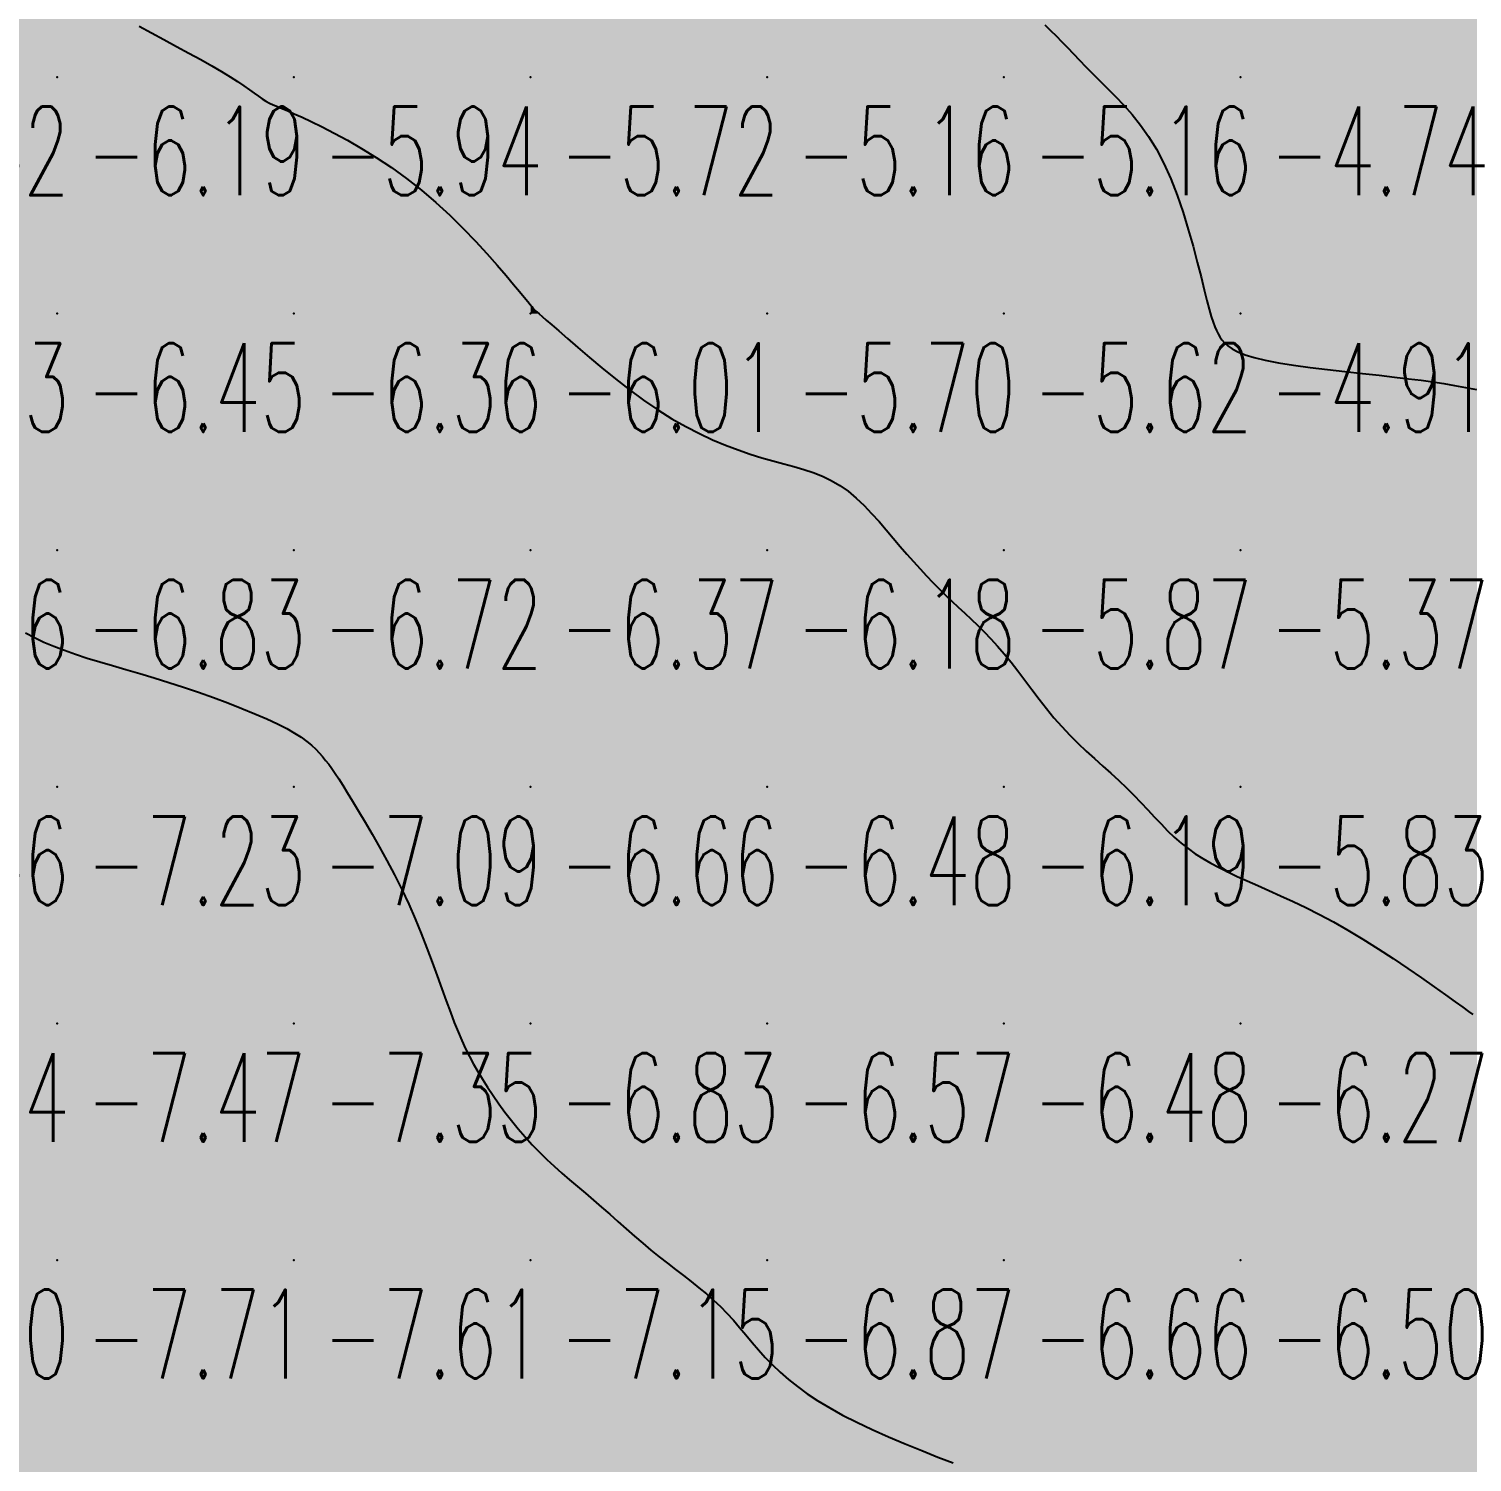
# Model space of a CAD drawing. Header units: millimetres. Extents: x 88261 to 90953, y 390274 to 392322.
# Drawn here: x 90259 to 90320, y 390488.7 to 390549.3 of the extents above; entities that cross this region are included whole.
import ezdxf
from ezdxf.enums import TextEntityAlignment as Align

# ---------------------------------------------------------------- set-up
doc = ezdxf.new("R2010")
doc.units = ezdxf.units.MM
doc.header["$LTSCALE"] = 25
for name, color, linetype in [('CN_03_00', 7, 'Continuous'), ('CN_04_00', 242, 'Continuous'), ('COTEAlt', 7, 'Continuous'), ('TN_COLORIAGE', 7, 'Continuous')]:
    doc.layers.add(name, color=color, linetype=linetype)
doc.styles.add('Simplex 1.0', font='Simplex.shx', dxfattribs={"width": 0.99, "height": 2.5})
doc.styles.get("Standard").update_dxf_attribs({"font": 'times.ttf'})

# ---------------------------------------------------------------- blocks, each defined once
blk = doc.blocks.new('COTE')
at = {"color": 0}
blk.add_point((0, 0), dxfattribs=at)
at = {"layer": 'COTEAlt'}
blk.add_attdef('ALT', text='', height=3.75, dxfattribs=at).set_placement((1.25, -1.25), align=Align.TOP_LEFT)

msp = doc.modelspace()

# ---------------------------------------------------------------- linework, layer by layer
at = {"layer": 'CN_03_00', "flags": 128}
for points, elevation in [([(90263.712, 390549.389), (90264.229, 390549.107), (90264.759, 390548.82), (90265.291, 390548.534), (90265.813, 390548.251), (90266.313, 390547.977), (90266.779, 390547.716), (90267.197, 390547.472), (90267.561, 390547.249), (90267.873, 390547.048), (90268.14, 390546.866), (90268.371, 390546.703), (90268.571, 390546.558), (90268.749, 390546.43), (90268.911, 390546.318), (90269.065, 390546.222), (90269.217, 390546.139), (90269.377, 390546.063), (90269.553, 390545.987), (90269.754, 390545.904), (90269.989, 390545.807), (90270.267, 390545.688), (90270.596, 390545.541), (90270.985, 390545.358), (90271.44, 390545.135), (90271.953, 390544.869), (90272.514, 390544.563), (90273.11, 390544.218), (90273.732, 390543.834), (90274.368, 390543.413), (90275.008, 390542.956), (90275.641, 390542.463), (90276.255, 390541.938), (90276.846, 390541.393), (90277.406, 390540.842), (90277.929, 390540.298), (90278.41, 390539.775), (90278.843, 390539.288), (90279.22, 390538.849), (90279.537, 390538.472), (90279.79, 390538.169), (90279.985, 390537.933), (90280.13, 390537.754), (90280.234, 390537.624), (90280.305, 390537.534), (90280.353, 390537.473), (90280.385, 390537.433), (90280.41, 390537.405), (90280.436, 390537.378), (90280.474, 390537.345), (90280.531, 390537.296), (90280.618, 390537.223), (90280.744, 390537.116), (90280.917, 390536.968), (90281.147, 390536.768), (90281.444, 390536.509), (90281.814, 390536.185), (90282.248, 390535.807), (90282.737, 390535.388), (90283.27, 390534.943), (90283.836, 390534.484), (90284.425, 390534.027), (90285.027, 390533.585), (90285.63, 390533.172), (90286.226, 390532.798), (90286.812, 390532.465), (90287.386, 390532.169), (90287.947, 390531.907), (90288.492, 390531.677), (90289.022, 390531.475), (90289.533, 390531.299), (90290.026, 390531.145), (90290.497, 390531.011), (90290.949, 390530.889), (90291.383, 390530.771), (90291.8, 390530.65), (90292.2, 390530.518), (90292.587, 390530.367), (90292.96, 390530.19), (90293.321, 390529.979), (90293.671, 390529.728), (90294.012, 390529.443), (90294.343, 390529.13), (90294.664, 390528.797), (90294.978, 390528.45), (90295.283, 390528.097), (90295.581, 390527.746), (90295.872, 390527.402), (90296.157, 390527.072), (90296.436, 390526.756), (90296.711, 390526.453), (90296.983, 390526.162), (90297.253, 390525.88), (90297.521, 390525.607), (90297.789, 390525.342), (90298.058, 390525.083), (90298.328, 390524.829), (90298.6, 390524.576), (90298.873, 390524.32), (90299.149, 390524.057), (90299.427, 390523.784), (90299.706, 390523.496), (90299.987, 390523.19), (90300.271, 390522.862), (90300.557, 390522.509), (90300.845, 390522.136), (90301.138, 390521.749), (90301.436, 390521.351), (90301.741, 390520.951), (90302.052, 390520.552), (90302.372, 390520.162), (90302.701, 390519.784), (90303.039, 390519.425), (90303.385, 390519.081), (90303.735, 390518.751), (90304.085, 390518.431), (90304.434, 390518.118), (90304.777, 390517.81), (90305.112, 390517.505), (90305.435, 390517.198), (90305.745, 390516.888), (90306.043, 390516.577), (90306.332, 390516.268), (90306.615, 390515.964), (90306.895, 390515.669), (90307.174, 390515.385), (90307.456, 390515.115), (90307.744, 390514.862), (90308.039, 390514.628), (90308.345, 390514.411), (90308.665, 390514.208), (90308.999, 390514.014), (90309.351, 390513.826), (90309.723, 390513.642), (90310.118, 390513.456), (90310.537, 390513.267), (90310.982, 390513.069), (90311.454, 390512.861), (90311.951, 390512.638), (90312.473, 390512.397), (90313.02, 390512.134), (90313.589, 390511.846), (90314.182, 390511.53), (90314.796, 390511.181), (90315.429, 390510.8), (90316.07, 390510.396), (90316.706, 390509.98), (90317.322, 390509.565), (90317.905, 390509.163), (90318.442, 390508.786), (90318.92, 390508.446), (90319.324, 390508.156), (90319.646, 390507.923), (90319.892, 390507.745), (90320.072, 390507.612)], -6), ([(90258.912, 390523.743), (90259.289, 390523.544), (90259.685, 390523.357), (90260.105, 390523.179), (90260.549, 390523.009), (90261.021, 390522.845), (90261.519, 390522.684), (90262.042, 390522.525), (90262.588, 390522.364), (90263.154, 390522.199), (90263.739, 390522.028), (90264.342, 390521.847), (90264.96, 390521.655), (90265.59, 390521.45), (90266.224, 390521.234), (90266.852, 390521.011), (90267.464, 390520.783), (90268.05, 390520.555), (90268.601, 390520.329), (90269.107, 390520.109), (90269.558, 390519.898), (90269.946, 390519.699), (90270.278, 390519.511), (90270.559, 390519.332), (90270.796, 390519.161), (90270.998, 390518.995), (90271.172, 390518.834), (90271.324, 390518.676), (90271.461, 390518.518), (90271.592, 390518.358), (90271.72, 390518.191), (90271.852, 390518.009), (90271.991, 390517.806), (90272.144, 390517.573), (90272.314, 390517.305), (90272.507, 390516.993), (90272.728, 390516.632), (90272.98, 390516.216), (90273.257, 390515.75), (90273.554, 390515.24), (90273.864, 390514.695), (90274.181, 390514.119), (90274.496, 390513.521), (90274.805, 390512.907), (90275.1, 390512.285), (90275.377, 390511.66), (90275.634, 390511.038), (90275.874, 390510.426), (90276.098, 390509.83), (90276.307, 390509.255), (90276.503, 390508.706), (90276.688, 390508.191), (90276.862, 390507.714), (90277.028, 390507.28), (90277.188, 390506.883), (90277.346, 390506.515), (90277.505, 390506.171), (90277.669, 390505.843), (90277.84, 390505.522), (90278.023, 390505.203), (90278.22, 390504.878), (90278.435, 390504.541), (90278.666, 390504.194), (90278.912, 390503.842), (90279.171, 390503.487), (90279.443, 390503.133), (90279.726, 390502.783), (90280.017, 390502.442), (90280.317, 390502.113), (90280.623, 390501.798), (90280.935, 390501.496), (90281.253, 390501.203), (90281.576, 390500.917), (90281.903, 390500.634), (90282.235, 390500.352), (90282.571, 390500.067), (90282.911, 390499.776), (90283.253, 390499.478), (90283.598, 390499.174), (90283.945, 390498.867), (90284.293, 390498.559), (90284.642, 390498.253), (90284.991, 390497.952), (90285.34, 390497.657), (90285.687, 390497.373), (90286.033, 390497.101), (90286.375, 390496.837), (90286.713, 390496.58), (90287.044, 390496.326), (90287.367, 390496.072), (90287.681, 390495.814), (90287.984, 390495.549), (90288.275, 390495.275), (90288.552, 390494.989), (90288.821, 390494.692), (90289.084, 390494.386), (90289.346, 390494.074), (90289.612, 390493.758), (90289.886, 390493.441), (90290.172, 390493.124), (90290.475, 390492.81), (90290.8, 390492.5), (90291.15, 390492.195), (90291.53, 390491.892), (90291.945, 390491.591), (90292.398, 390491.291), (90292.895, 390490.99), (90293.44, 390490.689), (90294.038, 390490.384), (90294.688, 390490.077), (90295.375, 390489.771), (90296.08, 390489.472), (90296.783, 390489.184), (90297.464, 390488.914), (90298.105, 390488.665)], -7)]:
    msp.add_lwpolyline(points, dxfattribs=dict(at, elevation=elevation))
at = {"layer": 'CN_04_00', "elevation": -5, "flags": 128}
msp.add_lwpolyline([(90301.988, 390549.443), (90302.23, 390549.21), (90302.468, 390548.973), (90302.706, 390548.73), (90302.947, 390548.48), (90303.194, 390548.222), (90303.45, 390547.954), (90303.719, 390547.675), (90304.003, 390547.384), (90304.306, 390547.08), (90304.629, 390546.759), (90304.968, 390546.418), (90305.318, 390546.05), (90305.672, 390545.648), (90306.025, 390545.208), (90306.371, 390544.722), (90306.704, 390544.185), (90307.02, 390543.59), (90307.312, 390542.937), (90307.581, 390542.24), (90307.826, 390541.519), (90308.049, 390540.794), (90308.249, 390540.085), (90308.428, 390539.411), (90308.585, 390538.792), (90308.72, 390538.249), (90308.836, 390537.794), (90308.934, 390537.422), (90309.019, 390537.121), (90309.095, 390536.878), (90309.166, 390536.682), (90309.235, 390536.521), (90309.306, 390536.382), (90309.384, 390536.254), (90309.472, 390536.126), (90309.581, 390535.998), (90309.723, 390535.871), (90309.908, 390535.745), (90310.147, 390535.621), (90310.451, 390535.5), (90310.832, 390535.383), (90311.3, 390535.271), (90311.861, 390535.165), (90312.5, 390535.064), (90313.195, 390534.968), (90313.925, 390534.877), (90314.668, 390534.791), (90315.404, 390534.709), (90316.111, 390534.632), (90316.768, 390534.558), (90317.36, 390534.488), (90317.895, 390534.42), (90318.388, 390534.351), (90318.853, 390534.28), (90319.305, 390534.205), (90319.758, 390534.123), (90320.227, 390534.034)], dxfattribs=at)
at = {"layer": 'TN_COLORIAGE', "color": 141}
for points in [[(90267.822, 390547.239, -5.462), (90262.815, 390549.805, -5.462), (90270.249, 390547.239, -5.462), (90270.249, 390557.239, -5.462)], [(90270.249, 390547.239, -5.086), (90280.249, 390547.239, -5.086), (90280.249, 390557.239, -5.086)], [(90270.249, 390557.239, -5.086), (90270.249, 390547.239, -5.086), (90280.249, 390557.239, -5.086)], [(90280.249, 390547.239, -5), (90288.082, 390555.073, -5), (90280.249, 390557.239, -5), (90283.282, 390557.239, -5)], [(90280.249, 390547.239, -5), (90288.082, 390555.073, -5), (90290.249, 390547.239, -5), (90290.249, 390551.681, -5)], [(90293.955, 390550.945, -5.159), (90290.249, 390551.681, -5.159), (90290.249, 390547.239, -5.159)], [(90300.249, 390547.239, -5), (90300.249, 390551.001, -5), (90290.249, 390547.239, -5), (90293.955, 390550.945, -5)], [(90302.264, 390549.255, -5.162), (90300.249, 390551.001, -5.162), (90300.249, 390547.239, -5.162)], [(90302.264, 390549.255, -5.162), (90304.074, 390547.239, -5.162), (90300.249, 390547.239, -5.162)], [(90267.822, 390547.239, -5.94), (90269.079, 390546.07, -5.94), (90270.249, 390547.239, -5.94)], [(90270.249, 390545.813, -5.94), (90269.079, 390546.07, -5.94), (90270.249, 390547.239, -5.94)], [(90270.249, 390545.813, -5.717), (90275.836, 390542.827, -5.717), (90270.249, 390547.239, -5.717), (90280.249, 390547.239, -5.717)], [(90280.249, 390537.656, -5.717), (90275.836, 390542.827, -5.717), (90280.249, 390547.239, -5.717)], [(90280.249, 390537.656, -5.159), (90280.393, 390537.383, -5.159), (90280.249, 390547.239, -5.159), (90290.249, 390547.239, -5.159)], [(90280.637, 390537.239, -5.159), (90280.393, 390537.383, -5.159), (90290.249, 390537.239, -5.159), (90290.249, 390547.239, -5.159)], [(90290.249, 390547.239, -5.162), (90290.249, 390537.239, -5.162), (90300.249, 390547.239, -5.162)], [(90290.249, 390537.239, -5.162), (90300.249, 390537.239, -5.162), (90300.249, 390547.239, -5.162)], [(90300.249, 390537.239, -5), (90307.275, 390544.266, -5), (90300.249, 390547.239, -5), (90304.074, 390547.239, -5)], [(90307.275, 390544.266, -5.619), (90308.942, 390537.239, -5.619), (90300.249, 390537.239, -5.619)], [(90280.637, 390537.239, -5.696), (90285.724, 390532.714, -5.696), (90290.249, 390537.239, -5.696)], [(90290.249, 390530.933, -5.696), (90285.724, 390532.714, -5.696), (90290.249, 390537.239, -5.696)], [(90290.249, 390530.933, -5.619), (90293.435, 390530.425, -5.619), (90290.249, 390537.239, -5.619), (90300.249, 390537.239, -5.619)], [(90295.939, 390527.239, -5.619), (90293.435, 390530.425, -5.619), (90300.249, 390527.239, -5.619), (90300.249, 390537.239, -5.619)], [(90300.249, 390527.239, -5), (90309.278, 390536.268, -5), (90300.249, 390537.239, -5), (90308.942, 390537.239, -5)], [(90300.249, 390527.239, -5), (90309.278, 390536.268, -5), (90310.249, 390527.239, -5), (90310.249, 390535.21, -5)], [(90317.528, 390534.518, -5.366), (90310.249, 390535.21, -5.366), (90310.249, 390527.239, -5.366)], [(90310.249, 390527.239, -5), (90317.528, 390534.518, -5), (90320.249, 390527.239, -5), (90320.249, 390534.064, -5)], [(90295.939, 390527.239, -5.865), (90298.039, 390525.03, -5.865), (90300.249, 390527.239, -5.865)], [(90300.249, 390523.14, -5.865), (90298.039, 390525.03, -5.865), (90300.249, 390527.239, -5.865)], [(90300.249, 390523.14, -5.366), (90302.591, 390519.582, -5.366), (90300.249, 390527.239, -5.366), (90310.249, 390527.239, -5.366)], [(90305.591, 390517.239, -5.366), (90302.591, 390519.582, -5.366), (90310.249, 390517.239, -5.366), (90310.249, 390527.239, -5.366)], [(90310.249, 390527.239, -5.294), (90310.249, 390517.239, -5.294), (90320.249, 390527.239, -5.294)], [(90310.249, 390517.239, -5.294), (90320.249, 390517.239, -5.294), (90320.249, 390527.239, -5.294)], [(90305.591, 390517.239, -5.831), (90307.655, 390514.646, -5.831), (90310.249, 390517.239, -5.831)], [(90310.249, 390513.348, -5.831), (90307.655, 390514.646, -5.831), (90310.249, 390517.239, -5.831)], [(90310.249, 390513.348, -5.651), (90314.569, 390511.56, -5.651), (90310.249, 390517.239, -5.651), (90320.249, 390517.239, -5.651)], [(90320.249, 390507.5, -5.651), (90314.569, 390511.56, -5.651), (90320.249, 390517.239, -5.651)]]:
    msp.add_solid(points, dxfattribs=at)
at = {"layer": 'TN_COLORIAGE', "color": 131}
for points in [[(90300.249, 390551.001, -4.357), (90302.264, 390549.255, -4.357), (90300.249, 390557.239, -4.357), (90310.249, 390557.239, -4.357)], [(90304.074, 390547.239, -4.357), (90302.264, 390549.255, -4.357), (90310.249, 390547.239, -4.357), (90310.249, 390557.239, -4.357)], [(90310.249, 390557.239, -4.03), (90310.249, 390547.239, -4.03), (90320.249, 390557.239, -4.03)], [(90310.249, 390547.239, -4.03), (90320.249, 390547.239, -4.03), (90320.249, 390557.239, -4.03)], [(90304.074, 390547.239, -4.738), (90307.275, 390544.266, -4.738), (90310.249, 390547.239, -4.738)], [(90308.942, 390537.239, -4.738), (90307.275, 390544.266, -4.738), (90310.249, 390537.239, -4.738), (90310.249, 390547.239, -4.738)], [(90310.249, 390547.239, -4.48), (90310.249, 390537.239, -4.48), (90320.249, 390547.239, -4.48)], [(90310.249, 390537.239, -4.48), (90320.249, 390537.239, -4.48), (90320.249, 390547.239, -4.48)], [(90308.942, 390537.239, -4.907), (90309.278, 390536.268, -4.907), (90310.249, 390537.239, -4.907)], [(90310.249, 390535.21, -4.907), (90309.278, 390536.268, -4.907), (90310.249, 390537.239, -4.907)], [(90310.249, 390535.21, -4.863), (90317.528, 390534.518, -4.863), (90310.249, 390537.239, -4.863), (90320.249, 390537.239, -4.863)], [(90320.249, 390534.064, -4.863), (90317.528, 390534.518, -4.863), (90320.249, 390537.239, -4.863)]]:
    msp.add_solid(points, dxfattribs=at)
at = {"layer": 'TN_COLORIAGE', "color": 151}
for points in [[(90250.249, 390547.239, -6), (90256.525, 390553.516, -6), (90260.249, 390547.239, -6), (90260.249, 390551.512, -6)], [(90262.815, 390549.805, -6.186), (90260.249, 390551.512, -6.186), (90260.249, 390547.239, -6.186)], [(90262.815, 390549.805, -6.186), (90267.822, 390547.239, -6.186), (90260.249, 390547.239, -6.186)], [(90250.249, 390537.239, -6.186), (90260.249, 390537.239, -6.186), (90260.249, 390547.239, -6.186)], [(90250.249, 390547.239, -6.186), (90250.249, 390537.239, -6.186), (90260.249, 390547.239, -6.186)], [(90260.249, 390537.239, -6), (90269.079, 390546.07, -6), (90260.249, 390547.239, -6), (90267.822, 390547.239, -6)], [(90260.249, 390537.239, -6), (90269.079, 390546.07, -6), (90270.249, 390537.239, -6), (90270.249, 390545.813, -6)], [(90275.836, 390542.827, -6.358), (90270.249, 390545.813, -6.358), (90270.249, 390537.239, -6.358)], [(90270.249, 390537.239, -6), (90275.836, 390542.827, -6), (90280.249, 390537.239, -6), (90280.249, 390537.656, -6)], [(90280.393, 390537.383, -6.012), (90280.249, 390537.656, -6.012), (90280.249, 390537.239, -6.012)], [(90280.393, 390537.383, -6.012), (90280.637, 390537.239, -6.012), (90280.249, 390537.239, -6.012)], [(90250.249, 390532.196, -6.45), (90252.54, 390529.531, -6.45), (90250.249, 390537.239, -6.45), (90260.249, 390537.239, -6.45)], [(90255.081, 390527.239, -6.45), (90252.54, 390529.531, -6.45), (90260.249, 390527.239, -6.45), (90260.249, 390537.239, -6.45)], [(90260.249, 390527.239, -6.358), (90270.249, 390527.239, -6.358), (90270.249, 390537.239, -6.358)], [(90260.249, 390537.239, -6.358), (90260.249, 390527.239, -6.358), (90270.249, 390537.239, -6.358)], [(90270.249, 390527.239, -6.012), (90280.249, 390527.239, -6.012), (90280.249, 390537.239, -6.012)], [(90270.249, 390537.239, -6.012), (90270.249, 390527.239, -6.012), (90280.249, 390537.239, -6.012)], [(90280.249, 390527.239, -6), (90285.724, 390532.714, -6), (90280.249, 390537.239, -6), (90280.637, 390537.239, -6)], [(90280.249, 390527.239, -6), (90285.724, 390532.714, -6), (90290.249, 390527.239, -6), (90290.249, 390530.933, -6)], [(90293.435, 390530.425, -6.178), (90290.249, 390530.933, -6.178), (90290.249, 390527.239, -6.178)], [(90293.435, 390530.425, -6.178), (90295.939, 390527.239, -6.178), (90290.249, 390527.239, -6.178)], [(90255.081, 390527.239, -6.825), (90257.484, 390524.475, -6.825), (90260.249, 390527.239, -6.825)], [(90260.249, 390522.943, -6.825), (90257.484, 390524.475, -6.825), (90260.249, 390527.239, -6.825)], [(90260.249, 390522.943, -6.724), (90264.816, 390521.806, -6.724), (90260.249, 390527.239, -6.724), (90270.249, 390527.239, -6.724)], [(90270.249, 390519.764, -6.724), (90264.816, 390521.806, -6.724), (90270.249, 390527.239, -6.724)], [(90270.249, 390519.764, -6.368), (90271.535, 390518.526, -6.368), (90270.249, 390527.239, -6.368), (90280.249, 390527.239, -6.368)], [(90272.379, 390517.239, -6.368), (90271.535, 390518.526, -6.368), (90280.249, 390517.239, -6.368), (90280.249, 390527.239, -6.368)], [(90280.249, 390517.239, -6.178), (90290.249, 390517.239, -6.178), (90290.249, 390527.239, -6.178)], [(90280.249, 390527.239, -6.178), (90280.249, 390517.239, -6.178), (90290.249, 390527.239, -6.178)], [(90290.249, 390517.239, -6), (90298.039, 390525.03, -6), (90290.249, 390527.239, -6), (90295.939, 390527.239, -6)], [(90290.249, 390517.239, -6), (90298.039, 390525.03, -6), (90300.249, 390517.239, -6), (90300.249, 390523.14, -6)], [(90302.591, 390519.582, -6.194), (90300.249, 390523.14, -6.194), (90300.249, 390517.239, -6.194)], [(90302.591, 390519.582, -6.194), (90305.591, 390517.239, -6.194), (90300.249, 390517.239, -6.194)], [(90272.379, 390517.239, -6.655), (90275.317, 390512.307, -6.655), (90280.249, 390517.239, -6.655)], [(90276.957, 390507.239, -6.655), (90275.317, 390512.307, -6.655), (90280.249, 390507.239, -6.655), (90280.249, 390517.239, -6.655)], [(90280.249, 390507.239, -6.475), (90290.249, 390507.239, -6.475), (90290.249, 390517.239, -6.475)], [(90280.249, 390517.239, -6.475), (90280.249, 390507.239, -6.475), (90290.249, 390517.239, -6.475)], [(90290.249, 390517.239, -6.194), (90290.249, 390507.239, -6.194), (90300.249, 390517.239, -6.194)], [(90290.249, 390507.239, -6.194), (90300.249, 390507.239, -6.194), (90300.249, 390517.239, -6.194)], [(90300.249, 390507.239, -6), (90307.655, 390514.646, -6), (90300.249, 390517.239, -6), (90305.591, 390517.239, -6)], [(90300.249, 390507.239, -6), (90307.655, 390514.646, -6), (90310.249, 390507.239, -6), (90310.249, 390513.348, -6)], [(90314.569, 390511.56, -6.266), (90310.249, 390513.348, -6.266), (90310.249, 390507.239, -6.266)], [(90310.249, 390507.239, -6), (90314.569, 390511.56, -6), (90320.249, 390507.239, -6), (90320.249, 390507.5, -6)], [(90276.957, 390507.239, -6.826), (90278.029, 390505.02, -6.826), (90280.249, 390507.239, -6.826)], [(90280.249, 390501.948, -6.826), (90278.029, 390505.02, -6.826), (90280.249, 390507.239, -6.826)], [(90280.249, 390501.948, -6.566), (90282.877, 390499.868, -6.566), (90280.249, 390507.239, -6.566), (90290.249, 390507.239, -6.566)], [(90285.706, 390497.239, -6.566), (90282.877, 390499.868, -6.566), (90290.249, 390497.239, -6.566), (90290.249, 390507.239, -6.566)], [(90290.249, 390507.239, -6.483), (90290.249, 390497.239, -6.483), (90300.249, 390507.239, -6.483)], [(90290.249, 390497.239, -6.483), (90300.249, 390497.239, -6.483), (90300.249, 390507.239, -6.483)], [(90300.249, 390507.239, -6.266), (90300.249, 390497.239, -6.266), (90310.249, 390507.239, -6.266)], [(90300.249, 390497.239, -6.266), (90310.249, 390497.239, -6.266), (90310.249, 390507.239, -6.266)], [(90310.249, 390507.239, -6.009), (90310.249, 390497.239, -6.009), (90320.249, 390507.239, -6.009)], [(90310.249, 390497.239, -6.009), (90320.249, 390497.239, -6.009), (90320.249, 390507.239, -6.009)], [(90285.706, 390497.239, -6.871), (90288.424, 390495.414, -6.871), (90290.249, 390497.239, -6.871)], [(90290.249, 390492.755, -6.871), (90288.424, 390495.414, -6.871), (90290.249, 390497.239, -6.871)], [(90290.249, 390492.755, -6.661), (90293.432, 390490.423, -6.661), (90290.249, 390497.239, -6.661), (90300.249, 390497.239, -6.661)], [(90300.249, 390487.857, -6.661), (90293.432, 390490.423, -6.661), (90300.249, 390497.239, -6.661)], [(90300.249, 390487.857, -6.498), (90300.674, 390487.665, -6.498), (90300.249, 390497.239, -6.498), (90310.249, 390497.239, -6.498)], [(90300.904, 390487.239, -6.498), (90300.674, 390487.665, -6.498), (90310.249, 390487.239, -6.498), (90310.249, 390497.239, -6.498)], [(90310.249, 390497.239, -6.388), (90310.249, 390487.239, -6.388), (90320.249, 390497.239, -6.388)], [(90310.249, 390487.239, -6.388), (90320.249, 390487.239, -6.388), (90320.249, 390497.239, -6.388)]]:
    msp.add_solid(points, dxfattribs=at)
at = {"layer": 'TN_COLORIAGE', "color": 161}
for points in [[(90250.249, 390517.239, -7), (90257.484, 390524.475, -7), (90260.249, 390517.239, -7), (90260.249, 390522.943, -7)], [(90264.816, 390521.806, -7.232), (90260.249, 390522.943, -7.232), (90260.249, 390517.239, -7.232)], [(90260.249, 390517.239, -7), (90264.816, 390521.806, -7), (90270.249, 390517.239, -7), (90270.249, 390519.764, -7)], [(90271.535, 390518.526, -7.093), (90270.249, 390519.764, -7.093), (90270.249, 390517.239, -7.093)], [(90271.535, 390518.526, -7.093), (90272.379, 390517.239, -7.093), (90270.249, 390517.239, -7.093)], [(90250.249, 390507.239, -7.232), (90260.249, 390507.239, -7.232), (90260.249, 390517.239, -7.232)], [(90250.249, 390517.239, -7.232), (90250.249, 390507.239, -7.232), (90260.249, 390517.239, -7.232)], [(90260.249, 390507.239, -7.093), (90270.249, 390507.239, -7.093), (90270.249, 390517.239, -7.093)], [(90260.249, 390517.239, -7.093), (90260.249, 390507.239, -7.093), (90270.249, 390517.239, -7.093)], [(90270.249, 390507.239, -7), (90275.317, 390512.307, -7), (90270.249, 390517.239, -7), (90272.379, 390517.239, -7)], [(90275.317, 390512.307, -7.354), (90276.957, 390507.239, -7.354), (90270.249, 390507.239, -7.354)], [(90250.249, 390497.239, -7.473), (90260.249, 390497.239, -7.473), (90260.249, 390507.239, -7.473)], [(90250.249, 390507.239, -7.473), (90250.249, 390497.239, -7.473), (90260.249, 390507.239, -7.473)], [(90260.249, 390497.239, -7.354), (90270.249, 390497.239, -7.354), (90270.249, 390507.239, -7.354)], [(90260.249, 390507.239, -7.354), (90260.249, 390497.239, -7.354), (90270.249, 390507.239, -7.354)], [(90270.249, 390497.239, -7), (90278.029, 390505.02, -7), (90270.249, 390507.239, -7), (90276.957, 390507.239, -7)], [(90270.249, 390497.239, -7), (90278.029, 390505.02, -7), (90280.249, 390497.239, -7), (90280.249, 390501.948, -7)], [(90282.877, 390499.868, -7.155), (90280.249, 390501.948, -7.155), (90280.249, 390497.239, -7.155)], [(90282.877, 390499.868, -7.155), (90285.706, 390497.239, -7.155), (90280.249, 390497.239, -7.155)], [(90250.249, 390491.425, -7.71), (90253.586, 390490.577, -7.71), (90250.249, 390497.239, -7.71), (90260.249, 390497.239, -7.71)], [(90255.956, 390487.239, -7.71), (90253.586, 390490.577, -7.71), (90260.249, 390487.239, -7.71), (90260.249, 390497.239, -7.71)], [(90260.249, 390487.239, -7.61), (90270.249, 390487.239, -7.61), (90270.249, 390497.239, -7.61)], [(90260.249, 390497.239, -7.61), (90260.249, 390487.239, -7.61), (90270.249, 390497.239, -7.61)], [(90270.249, 390487.239, -7.155), (90280.249, 390487.239, -7.155), (90280.249, 390497.239, -7.155)], [(90270.249, 390497.239, -7.155), (90270.249, 390487.239, -7.155), (90280.249, 390497.239, -7.155)], [(90280.249, 390487.239, -7), (90288.424, 390495.414, -7), (90280.249, 390497.239, -7), (90285.706, 390497.239, -7)], [(90280.249, 390487.239, -7), (90288.424, 390495.414, -7), (90290.249, 390487.239, -7), (90290.249, 390492.755, -7)], [(90293.432, 390490.423, -7.159), (90290.249, 390492.755, -7.159), (90290.249, 390487.239, -7.159)], [(90290.249, 390487.239, -7), (90293.432, 390490.423, -7), (90300.249, 390487.239, -7), (90300.249, 390487.857, -7)]]:
    msp.add_solid(points, dxfattribs=at)

# ---------------------------------------------------------------- block references
at = {"layer": 'COTEAlt'}
ref = msp.add_blockref('COTE', (90250.249, 390547.239), dxfattribs=at)
ref.add_attrib('ALT', '-6.42', dxfattribs={"height": 3.75, "style": 'Simplex 1.0', "width": 0.6}).set_placement((90251.499, 390545.989), align=Align.TOP_LEFT)
ref = msp.add_blockref('COTE', (90260.249, 390547.239), dxfattribs=at)
ref.add_attrib('ALT', '-6.19', dxfattribs={"height": 3.75, "style": 'Simplex 1.0', "width": 0.6}).set_placement((90261.499, 390545.989), align=Align.TOP_LEFT)
ref = msp.add_blockref('COTE', (90270.249, 390547.239), dxfattribs=at)
ref.add_attrib('ALT', '-5.94', dxfattribs={"height": 3.75, "style": 'Simplex 1.0', "width": 0.6}).set_placement((90271.499, 390545.989), align=Align.TOP_LEFT)
ref = msp.add_blockref('COTE', (90280.249, 390547.239), dxfattribs=at)
ref.add_attrib('ALT', '-5.72', dxfattribs={"height": 3.75, "style": 'Simplex 1.0', "width": 0.6}).set_placement((90281.499, 390545.989), align=Align.TOP_LEFT)
ref = msp.add_blockref('COTE', (90290.249, 390547.239), dxfattribs=at)
ref.add_attrib('ALT', '-5.16', dxfattribs={"height": 3.75, "style": 'Simplex 1.0', "width": 0.6}).set_placement((90291.499, 390545.989), align=Align.TOP_LEFT)
ref = msp.add_blockref('COTE', (90300.249, 390547.239), dxfattribs=at)
ref.add_attrib('ALT', '-5.16', dxfattribs={"height": 3.75, "style": 'Simplex 1.0', "width": 0.6}).set_placement((90301.499, 390545.989), align=Align.TOP_LEFT)
ref = msp.add_blockref('COTE', (90310.249, 390547.239), dxfattribs=at)
ref.add_attrib('ALT', '-4.74', dxfattribs={"height": 3.75, "style": 'Simplex 1.0', "width": 0.6}).set_placement((90311.499, 390545.989), align=Align.TOP_LEFT)
ref = msp.add_blockref('COTE', (90250.249, 390537.239), dxfattribs=at)
ref.add_attrib('ALT', '-6.83', dxfattribs={"height": 3.75, "style": 'Simplex 1.0', "width": 0.6}).set_placement((90251.499, 390535.989), align=Align.TOP_LEFT)
ref = msp.add_blockref('COTE', (90260.249, 390537.239), dxfattribs=at)
ref.add_attrib('ALT', '-6.45', dxfattribs={"height": 3.75, "style": 'Simplex 1.0', "width": 0.6}).set_placement((90261.499, 390535.989), align=Align.TOP_LEFT)
ref = msp.add_blockref('COTE', (90270.249, 390537.239), dxfattribs=at)
ref.add_attrib('ALT', '-6.36', dxfattribs={"height": 3.75, "style": 'Simplex 1.0', "width": 0.6}).set_placement((90271.499, 390535.989), align=Align.TOP_LEFT)
ref = msp.add_blockref('COTE', (90280.249, 390537.239), dxfattribs=at)
ref.add_attrib('ALT', '-6.01', dxfattribs={"height": 3.75, "style": 'Simplex 1.0', "width": 0.6}).set_placement((90281.499, 390535.989), align=Align.TOP_LEFT)
ref = msp.add_blockref('COTE', (90290.249, 390537.239), dxfattribs=at)
ref.add_attrib('ALT', '-5.70', dxfattribs={"height": 3.75, "style": 'Simplex 1.0', "width": 0.6}).set_placement((90291.499, 390535.989), align=Align.TOP_LEFT)
ref = msp.add_blockref('COTE', (90300.249, 390537.239), dxfattribs=at)
ref.add_attrib('ALT', '-5.62', dxfattribs={"height": 3.75, "style": 'Simplex 1.0', "width": 0.6}).set_placement((90301.499, 390535.989), align=Align.TOP_LEFT)
ref = msp.add_blockref('COTE', (90310.249, 390537.239), dxfattribs=at)
ref.add_attrib('ALT', '-4.91', dxfattribs={"height": 3.75, "style": 'Simplex 1.0', "width": 0.6}).set_placement((90311.499, 390535.989), align=Align.TOP_LEFT)
ref = msp.add_blockref('COTE', (90250.249, 390527.239), dxfattribs=at)
ref.add_attrib('ALT', '-7.16', dxfattribs={"height": 3.75, "style": 'Simplex 1.0', "width": 0.6}).set_placement((90251.499, 390525.989), align=Align.TOP_LEFT)
ref = msp.add_blockref('COTE', (90260.249, 390527.239), dxfattribs=at)
ref.add_attrib('ALT', '-6.83', dxfattribs={"height": 3.75, "style": 'Simplex 1.0', "width": 0.6}).set_placement((90261.499, 390525.989), align=Align.TOP_LEFT)
ref = msp.add_blockref('COTE', (90270.249, 390527.239), dxfattribs=at)
ref.add_attrib('ALT', '-6.72', dxfattribs={"height": 3.75, "style": 'Simplex 1.0', "width": 0.6}).set_placement((90271.499, 390525.989), align=Align.TOP_LEFT)
ref = msp.add_blockref('COTE', (90280.249, 390527.239), dxfattribs=at)
ref.add_attrib('ALT', '-6.37', dxfattribs={"height": 3.75, "style": 'Simplex 1.0', "width": 0.6}).set_placement((90281.499, 390525.989), align=Align.TOP_LEFT)
ref = msp.add_blockref('COTE', (90290.249, 390527.239), dxfattribs=at)
ref.add_attrib('ALT', '-6.18', dxfattribs={"height": 3.75, "style": 'Simplex 1.0', "width": 0.6}).set_placement((90291.499, 390525.989), align=Align.TOP_LEFT)
ref = msp.add_blockref('COTE', (90300.249, 390527.239), dxfattribs=at)
ref.add_attrib('ALT', '-5.87', dxfattribs={"height": 3.75, "style": 'Simplex 1.0', "width": 0.6}).set_placement((90301.499, 390525.989), align=Align.TOP_LEFT)
ref = msp.add_blockref('COTE', (90310.249, 390527.239), dxfattribs=at)
ref.add_attrib('ALT', '-5.37', dxfattribs={"height": 3.75, "style": 'Simplex 1.0', "width": 0.6}).set_placement((90311.499, 390525.989), align=Align.TOP_LEFT)
ref = msp.add_blockref('COTE', (90250.249, 390517.239), dxfattribs=at)
ref.add_attrib('ALT', '-7.46', dxfattribs={"height": 3.75, "style": 'Simplex 1.0', "width": 0.6}).set_placement((90251.499, 390515.989), align=Align.TOP_LEFT)
ref = msp.add_blockref('COTE', (90260.249, 390517.239), dxfattribs=at)
ref.add_attrib('ALT', '-7.23', dxfattribs={"height": 3.75, "style": 'Simplex 1.0', "width": 0.6}).set_placement((90261.499, 390515.989), align=Align.TOP_LEFT)
ref = msp.add_blockref('COTE', (90270.249, 390517.239), dxfattribs=at)
ref.add_attrib('ALT', '-7.09', dxfattribs={"height": 3.75, "style": 'Simplex 1.0', "width": 0.6}).set_placement((90271.499, 390515.989), align=Align.TOP_LEFT)
ref = msp.add_blockref('COTE', (90280.249, 390517.239), dxfattribs=at)
ref.add_attrib('ALT', '-6.66', dxfattribs={"height": 3.75, "style": 'Simplex 1.0', "width": 0.6}).set_placement((90281.499, 390515.989), align=Align.TOP_LEFT)
ref = msp.add_blockref('COTE', (90290.249, 390517.239), dxfattribs=at)
ref.add_attrib('ALT', '-6.48', dxfattribs={"height": 3.75, "style": 'Simplex 1.0', "width": 0.6}).set_placement((90291.499, 390515.989), align=Align.TOP_LEFT)
ref = msp.add_blockref('COTE', (90300.249, 390517.239), dxfattribs=at)
ref.add_attrib('ALT', '-6.19', dxfattribs={"height": 3.75, "style": 'Simplex 1.0', "width": 0.6}).set_placement((90301.499, 390515.989), align=Align.TOP_LEFT)
ref = msp.add_blockref('COTE', (90310.249, 390517.239), dxfattribs=at)
ref.add_attrib('ALT', '-5.83', dxfattribs={"height": 3.75, "style": 'Simplex 1.0', "width": 0.6}).set_placement((90311.499, 390515.989), align=Align.TOP_LEFT)
ref = msp.add_blockref('COTE', (90250.249, 390507.239), dxfattribs=at)
ref.add_attrib('ALT', '-7.64', dxfattribs={"height": 3.75, "style": 'Simplex 1.0', "width": 0.6}).set_placement((90251.499, 390505.989), align=Align.TOP_LEFT)
ref = msp.add_blockref('COTE', (90260.249, 390507.239), dxfattribs=at)
ref.add_attrib('ALT', '-7.47', dxfattribs={"height": 3.75, "style": 'Simplex 1.0', "width": 0.6}).set_placement((90261.499, 390505.989), align=Align.TOP_LEFT)
ref = msp.add_blockref('COTE', (90270.249, 390507.239), dxfattribs=at)
ref.add_attrib('ALT', '-7.35', dxfattribs={"height": 3.75, "style": 'Simplex 1.0', "width": 0.6}).set_placement((90271.499, 390505.989), align=Align.TOP_LEFT)
ref = msp.add_blockref('COTE', (90280.249, 390507.239), dxfattribs=at)
ref.add_attrib('ALT', '-6.83', dxfattribs={"height": 3.75, "style": 'Simplex 1.0', "width": 0.6}).set_placement((90281.499, 390505.989), align=Align.TOP_LEFT)
ref = msp.add_blockref('COTE', (90290.249, 390507.239), dxfattribs=at)
ref.add_attrib('ALT', '-6.57', dxfattribs={"height": 3.75, "style": 'Simplex 1.0', "width": 0.6}).set_placement((90291.499, 390505.989), align=Align.TOP_LEFT)
ref = msp.add_blockref('COTE', (90300.249, 390507.239), dxfattribs=at)
ref.add_attrib('ALT', '-6.48', dxfattribs={"height": 3.75, "style": 'Simplex 1.0', "width": 0.6}).set_placement((90301.499, 390505.989), align=Align.TOP_LEFT)
ref = msp.add_blockref('COTE', (90310.249, 390507.239), dxfattribs=at)
ref.add_attrib('ALT', '-6.27', dxfattribs={"height": 3.75, "style": 'Simplex 1.0', "width": 0.6}).set_placement((90311.499, 390505.989), align=Align.TOP_LEFT)
ref = msp.add_blockref('COTE', (90250.249, 390497.239), dxfattribs=at)
ref.add_attrib('ALT', '-7.80', dxfattribs={"height": 3.75, "style": 'Simplex 1.0', "width": 0.6}).set_placement((90251.499, 390495.989), align=Align.TOP_LEFT)
ref = msp.add_blockref('COTE', (90260.249, 390497.239), dxfattribs=at)
ref.add_attrib('ALT', '-7.71', dxfattribs={"height": 3.75, "style": 'Simplex 1.0', "width": 0.6}).set_placement((90261.499, 390495.989), align=Align.TOP_LEFT)
ref = msp.add_blockref('COTE', (90270.249, 390497.239), dxfattribs=at)
ref.add_attrib('ALT', '-7.61', dxfattribs={"height": 3.75, "style": 'Simplex 1.0', "width": 0.6}).set_placement((90271.499, 390495.989), align=Align.TOP_LEFT)
ref = msp.add_blockref('COTE', (90280.249, 390497.239), dxfattribs=at)
ref.add_attrib('ALT', '-7.15', dxfattribs={"height": 3.75, "style": 'Simplex 1.0', "width": 0.6}).set_placement((90281.499, 390495.989), align=Align.TOP_LEFT)
ref = msp.add_blockref('COTE', (90290.249, 390497.239), dxfattribs=at)
ref.add_attrib('ALT', '-6.87', dxfattribs={"height": 3.75, "style": 'Simplex 1.0', "width": 0.6}).set_placement((90291.499, 390495.989), align=Align.TOP_LEFT)
ref = msp.add_blockref('COTE', (90300.249, 390497.239), dxfattribs=at)
ref.add_attrib('ALT', '-6.66', dxfattribs={"height": 3.75, "style": 'Simplex 1.0', "width": 0.6}).set_placement((90301.499, 390495.989), align=Align.TOP_LEFT)
ref = msp.add_blockref('COTE', (90310.249, 390497.239), dxfattribs=at)
ref.add_attrib('ALT', '-6.50', dxfattribs={"height": 3.75, "style": 'Simplex 1.0', "width": 0.6}).set_placement((90311.499, 390495.989), align=Align.TOP_LEFT)

doc.saveas('drawing.dxf')
